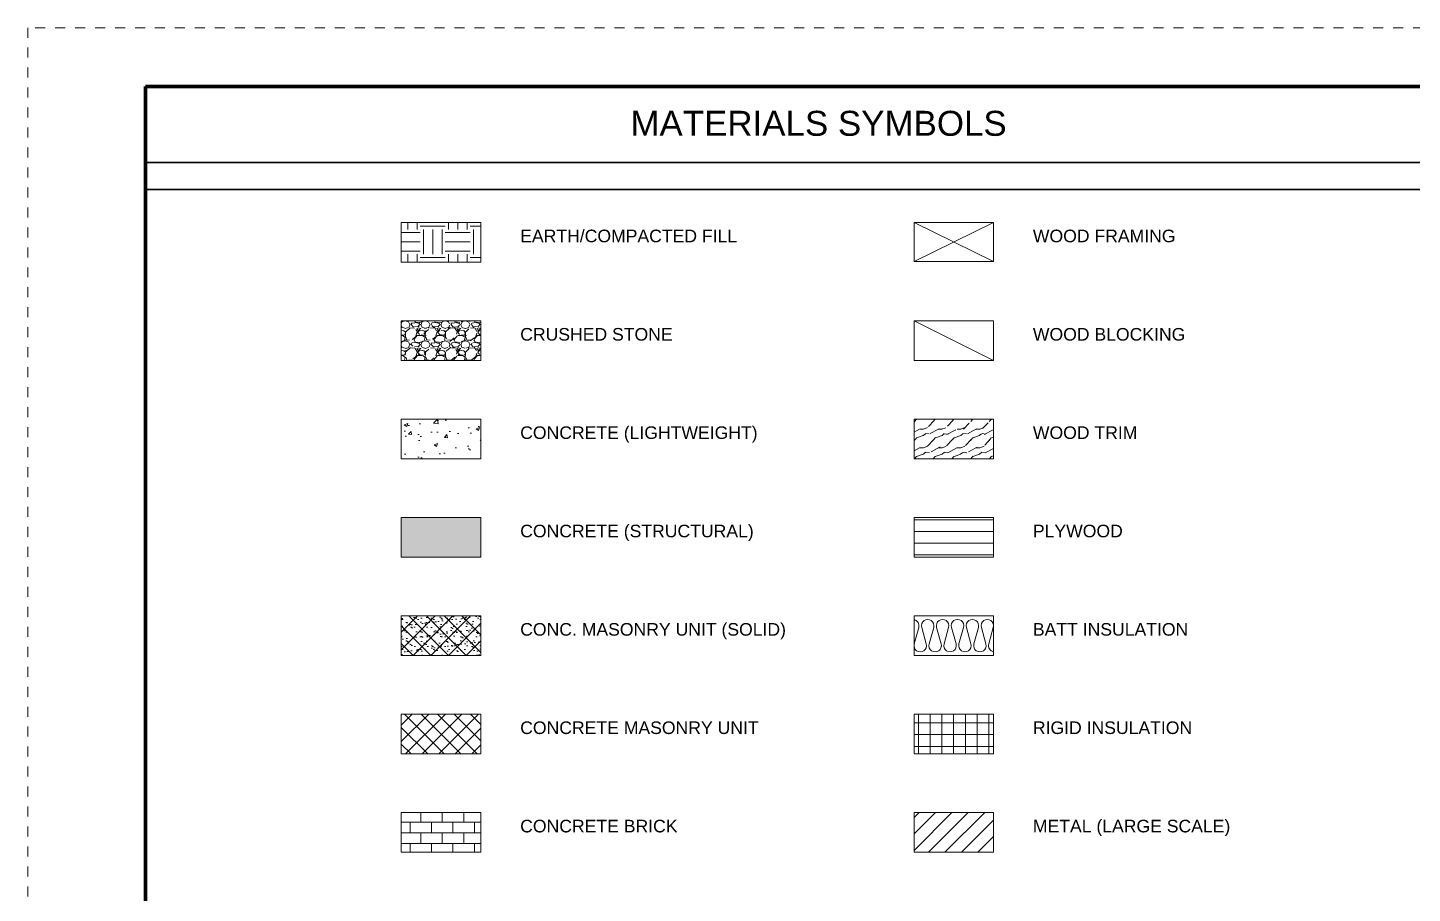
# Paper-space layout 'Symbols A0' of a CAD drawing. Header units: inches. Extents: x 0 to 46.6, y 0 to 35.5.
# Drawn here: x 0 to 13.87, y 26.84 to 35.51 of the extents above; entities that cross this region are included whole.
import ezdxf
from ezdxf.enums import TextEntityAlignment as Align

# ---------------------------------------------------------------- set-up
doc = ezdxf.new("R2010")
doc.units = ezdxf.units.IN
doc.linetypes.add('DASHDOT', pattern=[1, 0.5, -0.25, 0, -0.25])
for name, color, linetype, lineweight in [('A-ANNO-SYMB', 152, 'Continuous', 5), ('A-CONC', 253, 'Continuous', 5), ('A-CONC-LITE', 253, 'Continuous', 5), ('A-WALL-CONC', 153, 'Continuous', 5), ('C-ERTH', 253, 'Continuous', 5), ('C-STON', 253, 'Continuous', 5), ('G-ANNO-TEXT', 3, 'Continuous', 15), ('G-ANNO-TTLB', 7, 'Continuous', 50), ('G-PAPR-MEDM', 6, 'Continuous', 30), ('G-PAPR-THCK', 4, 'Continuous', 100)]:
    doc.layers.add(name, color=color, linetype=linetype, lineweight=lineweight)
doc.layers.add('G-ANNO-REFR', color=253, linetype='DASHDOT', lineweight=5, plot=False)
doc.styles.add('LLARGE', font='arial.ttf', dxfattribs={"height": 0.25})
doc.styles.add('Medium text', font='arial.ttf', dxfattribs={"height": 3.2})
doc.styles.add('NOTES', font='arial.ttf', dxfattribs={"height": 2})
doc.styles.add('SUB-TITLE', font='swisscb.ttf')
doc.styles.add('SUB-TITLE-2', font='swissc.ttf')
doc.styles.add('TITLE', font='swisscb.ttf')

# ---------------------------------------------------------------- blocks, each defined once
blk = doc.blocks.new('*U170')
at = {"layer": 'G-ANNO-REFR'}
blk.add_lwpolyline([(0, 0), (1183, 0), (1183, 901.9999999999999), (0, 901.9999999999999)], close=True, dxfattribs=at)
at = {"layer": 'G-PAPR-THCK'}
blk.add_lwpolyline([(30, 886.9999999999999), (1168, 886.9999999999999), (1168, 15), (30, 15)], close=True, dxfattribs=at)
at = {"layer": 'G-ANNO-TEXT'}
for tag, p, height, style in [('GENERAL_NOTES_001', (1092.695770804924, 879.9309505150981), 2.000000000035674, 'NOTES'), ('GENERAL_NOTES_002', (1093.000000000018, 876.562146513219), 2.000000000035674, 'NOTES'), ('GENERAL_NOTES_003', (1093.000000000018, 873.1933425113399), 2.000000000035674, 'NOTES'), ('GENERAL_NOTES_004', (1093.000000000018, 869.8245385094608), 2.000000000035674, 'NOTES'), ('GENERAL_NOTES_005', (1093.000000000018, 866.4557345075817), 2.000000000035674, 'NOTES'), ('GENERAL_NOTES_006', (1093.000000000018, 863.0869305057026), 2.000000000035674, 'NOTES'), ('GENERAL_NOTES_007', (1093.000000000018, 859.7535971723098), 2.000000000035674, 'NOTES'), ('GENERAL_NOTES_008', (1092.918144611203, 856.3847931704307), 2.000000000035674, 'NOTES'), ('GENERAL_NOTES_009', (1093.000000000018, 853.0159891685516), 2.000000000035674, 'NOTES'), ('GENERAL_NOTES_010', (1093.000000000018, 849.6471851666726), 2.000000000035674, 'NOTES'), ('GENERAL_NOTES_011', (1093.000000000018, 846.2783811647935), 2.000000000035674, 'NOTES'), ('GENERAL_NOTES_012', (1093.000000000018, 842.9095771629144), 2.000000000035674, 'NOTES'), ('GENERAL_NOTES_013', (1093.000000000018, 839.5407731610353), 2.000000000035674, 'NOTES'), ('GENERAL_NOTES_014', (1093.000000000018, 836.1719691591562), 2.000000000035674, 'NOTES'), ('GENERAL_NOTES_015', (1093.000000000018, 832.8031651572771), 2.000000000035674, 'NOTES'), ('GENERAL_NOTES_016', (1093.000000000018, 829.434361155398), 2.000000000035674, 'NOTES'), ('GENERAL_NOTES_017', (1092.882673942717, 826.065557153519), 2.000000000035674, 'NOTES'), ('GENERAL_NOTES_018', (1093.000000000018, 822.6967531516399), 2.000000000035674, 'NOTES'), ('GENERAL_NOTES_019', (1092.964529331532, 819.329313406241), 2.000000000035674, 'NOTES'), ('GENERAL_NOTES_020', (1093.000000000018, 815.9605094043619), 2.000000000035674, 'NOTES'), ('GENERAL_NOTES_021', (1092.884038199197, 812.5917054024828), 2.000000000035674, 'NOTES'), ('GENERAL_NOTES_022', (1093.000000000018, 809.2229014006037), 2.000000000035674, 'NOTES'), ('GENERAL_NOTES_023', (1092.894952251039, 805.8540973987247), 2.000000000035674, 'NOTES'), ('GENERAL_NOTES_024', (1093.000000000018, 802.4852933968456), 2.000000000035674, 'NOTES'), ('GENERAL_NOTES_025', (1092.867667121434, 799.1164893949665), 2.000000000035674, 'NOTES'), ('GENERAL_NOTES_026', (1093.000000000018, 795.7476853930874), 2.000000000035674, 'NOTES'), ('GENERAL_NOTES_027', (1093.000000000018, 792.3788813912083), 2.000000000035674, 'NOTES'), ('GENERAL_NOTES_028', (1093.000000000018, 789.0100773893292), 2.000000000035674, 'NOTES'), ('GENERAL_NOTES_029', (1093.000000000018, 785.6412733874502), 2.000000000035674, 'NOTES'), ('GENERAL_NOTES_030', (1092.886766712158, 782.2724693855711), 2.000000000035674, 'NOTES'), ('GENERAL_NOTES_031', (1093.000000000018, 778.903665383692), 2.000000000035674, 'NOTES'), ('GENERAL_NOTES_032', (1093.000000000018, 775.5348613818129), 2.000000000035674, 'NOTES'), ('GENERAL_NOTES_033', (1093.000000000018, 772.1660573799338), 2.000000000035674, 'NOTES'), ('GENERAL_NOTES_034', (1092.884038199197, 768.7972533780547), 2.000000000035674, 'NOTES'), ('GENERAL_NOTES_035', (1093.000000000018, 765.4284493761756), 2.000000000035674, 'NOTES'), ('SHEET_NOTES_001', (1092.695770804924, 745.8125140631369), 2.000000000035674, 'NOTES'), ('SHEET_NOTES_002', (1092.918144611203, 742.4437100612578), 2.000000000035674, 'NOTES'), ('SHEET_NOTES_003', (1092.882673942717, 739.0749060593787), 2.000000000035674, 'NOTES'), ('SHEET_NOTES_004', (1092.964529331532, 735.7061020574996), 2.000000000035674, 'NOTES'), ('SHEET_NOTES_005', (1092.884038199197, 732.3372980556205), 2.000000000035674, 'NOTES'), ('SHEET_NOTES_006', (1092.894952251039, 728.9684940537414), 2.000000000035674, 'NOTES'), ('SHEET_NOTES_007', (1092.867667121434, 725.5996900518624), 2.000000000035674, 'NOTES'), ('KEY_NOTES_001', (1092.695834531609, 522.9977707222787), 2.000000000035674, 'NOTES'), ('KEY_NOTES_002', (1092.918208337889, 519.6289667203996), 2.000000000035674, 'NOTES'), ('STRUCTURAL_CONSULTANT_NAME', (1092.894025974042, 168.8138144492612), 3.000000000053511, 'SUB-TITLE-2'), ('STRUCTURAL_CONSULTANT_ADDRESS1', (1092.894025974042, 164.8078724735605), 2.000000000035674, 'SUB-TITLE-2'), ('STRUCTURAL_CONSULTANT_ADDRESS2', (1092.894025974042, 161.426487192115), 2.000000000035674, 'SUB-TITLE-2'), ('STRUCTURAL_CONSULTANT_PHONE', (1092.894025974042, 158.0931538587221), 2.000000000035674, 'SUB-TITLE-2'), ('MEP_CONSULTANT_NAME', (1092.894025974042, 147.6087465135249), 3.000000000053511, 'SUB-TITLE-2'), ('MEP_CONSULTANT_ADDRESS1', (1092.894025974042, 143.5946388062497), 2.000000000035674, 'SUB-TITLE-2'), ('MEP_CONSULTANT_ADDRESS2', (1092.894025974042, 140.2132535248042), 2.000000000035674, 'SUB-TITLE-2'), ('MEP_CONSULTANT_PHONE', (1092.894025974042, 136.8799201914113), 2.000000000035674, 'SUB-TITLE-2'), ('CLIENTNAME', (1092.894025974042, 124.4626688322479), 3.000000000053511, 'SUB-TITLE-2'), ('CLIENTADDRESS1', (1092.894025974042, 120.3907007188653), 2.000000000035674, 'SUB-TITLE-2'), ('CLIENTADDRESS2', (1092.894025974042, 117.0093154374197), 2.000000000035674, 'SUB-TITLE-2'), ('CLIENTPHONE', (1092.894025974042, 113.675982104027), 2.000000000035674, 'SUB-TITLE-2'), ('DRAWING_NO', (1111.000000000339, 71.41737193212178), 4.000000000071347, 'SUB-TITLE-2')]:
    blk.add_attdef(tag, p, '', height=height, dxfattribs=dict(at, style=style))
at = {"layer": 'G-ANNO-TEXT', "style": 'SUB-TITLE-2'}
for tag, p in [('REV_NO14', (1095.159717311968, 252.8132000042284)), ('REV_DATE14', (1103.972567025379, 252.8132000042284)), ('DRAWN_BY14', (1115.397994192389, 252.8132000042284)), ('CHECKED_BY14', (1128.15635570031, 252.8132000042284)), ('REV_NO13', (1095.159717311968, 248.813200004157)), ('REV_DATE13', (1103.972567025379, 248.813200004157)), ('DRAWN_BY13', (1115.397994192389, 248.813200004157)), ('CHECKED_BY13', (1128.15635570031, 248.813200004157)), ('REV_NO12', (1095.159717311968, 244.8132000040856)), ('REV_DATE12', (1103.972567025379, 244.8132000040856)), ('DRAWN_BY12', (1115.397994192389, 244.8132000040856)), ('CHECKED_BY12', (1128.15635570031, 244.8132000040856)), ('REV_NO11', (1095.159717311968, 240.8132000040143)), ('REV_DATE11', (1103.972567025379, 240.8132000040143)), ('DRAWN_BY11', (1115.397994192389, 240.8132000040143)), ('CHECKED_BY11', (1128.15635570031, 240.8132000040143)), ('REV_NO10', (1095.159717311968, 236.813200003943)), ('REV_DATE10', (1103.972567025379, 236.813200003943)), ('DRAWN_BY10', (1115.397994192389, 236.813200003943)), ('CHECKED_BY10', (1128.15635570031, 236.813200003943)), ('REV_NO9', (1095.159717311968, 232.8132000038716)), ('REV_DATE9', (1103.972567025379, 232.8132000038716)), ('DRAWN_BY9', (1115.397994192389, 232.8132000038716)), ('CHECKED_BY9', (1128.15635570031, 232.8132000038716)), ('REV_NO8', (1095.159717311968, 228.8132000038003)), ('REV_DATE8', (1103.972567025379, 228.8132000038003)), ('DRAWN_BY8', (1115.397994192389, 228.8132000038003)), ('CHECKED_BY8', (1128.15635570031, 228.8132000038003)), ('REV_NO7', (1095.159717311968, 224.8132000037291)), ('REV_DATE7', (1103.972567025379, 224.8132000037291)), ('DRAWN_BY7', (1115.397994192389, 224.8132000037291)), ('CHECKED_BY7', (1128.15635570031, 224.8132000037291)), ('REV_NO6', (1095.159717311968, 220.8132000036576)), ('REV_DATE6', (1103.972567025379, 220.8132000036576)), ('DRAWN_BY6', (1115.397994192389, 220.8132000036576)), ('CHECKED_BY6', (1128.15635570031, 220.8132000036576)), ('REV_NO5', (1095.159717311968, 216.8132000035862)), ('REV_DATE5', (1103.972567025379, 216.8132000035862)), ('DRAWN_BY5', (1115.397994192389, 216.8132000035862)), ('CHECKED_BY5', (1128.15635570031, 216.8132000035862)), ('REV_NO4', (1095.159717311968, 212.8132000035149)), ('REV_DATE4', (1103.972567025379, 212.8132000035149)), ('DRAWN_BY4', (1115.397994192389, 212.8132000035149)), ('CHECKED_BY4', (1128.15635570031, 212.8132000035149)), ('REV_NO3', (1095.159717311968, 208.8132000034435)), ('REV_DATE3', (1103.972567025379, 208.8132000034435)), ('DRAWN_BY3', (1115.397994192389, 208.8132000034435)), ('CHECKED_BY3', (1128.15635570031, 208.8132000034435)), ('REV_NO2', (1095.159717311968, 204.8132000033722)), ('REV_DATE2', (1103.972567025379, 204.8132000033722)), ('DRAWN_BY2', (1115.397994192389, 204.8132000033722)), ('CHECKED_BY2', (1128.15635570031, 204.8132000033722)), ('REV_NO1', (1095.159650086234, 200.8132000033008)), ('REV_DATE1', (1103.972499799644, 200.8132000033008)), ('DRAWN_BY1', (1115.397926966654, 200.8132000033008)), ('CHECKED_BY1', (1128.156288474576, 200.8132000033008)), ('REV_NO0', (1095.159717311968, 196.8132000032295)), ('REV_DATE0', (1103.972567025379, 196.8132000032295)), ('DRAWN_BY0', (1115.397994192389, 196.8132000032295)), ('CHECKED_BY0', (1128.15635570031, 196.8132000032295))]:
    blk.add_attdef(tag, text='', height=1.600000000028539, dxfattribs=at).set_placement(p, align=Align.MIDDLE)
for tag, p in [('REV_DESCRIPTION14', (1136.142489668405, 252.8132000042284)), ('REV_DESCRIPTION13', (1136.142489668405, 248.813200004157)), ('REV_DESCRIPTION12', (1136.142489668405, 244.8132000040856)), ('REV_DESCRIPTION11', (1136.142489668405, 240.8132000040143)), ('REV_DESCRIPTION10', (1136.142489668405, 236.813200003943)), ('REV_DESCRIPTION9', (1136.142489668405, 232.8132000038716)), ('REV_DESCRIPTION8', (1136.142489668405, 228.8132000038003)), ('REV_DESCRIPTION7', (1136.142489668405, 224.8132000037291)), ('REV_DESCRIPTION6', (1136.142489668405, 220.8132000036576)), ('REV_DESCRIPTION5', (1136.142489668405, 216.8132000035862)), ('REV_DESCRIPTION4', (1136.142489668405, 212.8132000035149)), ('REV_DESCRIPTION3', (1136.142489668405, 208.8132000034435)), ('REV_DESCRIPTION2', (1136.142489668405, 204.8132000033722)), ('REV_DESCRIPTION1', (1136.142422442671, 200.8132000033008)), ('REV_DESCRIPTION0', (1136.142489668405, 196.8132000032295))]:
    blk.add_attdef(tag, text='', height=1.600000000028539, dxfattribs=at).set_placement(p, align=Align.MIDDLE_LEFT)
for tag, p in [('PROJECT_NAME1', (1111.000000000339, 110.7348000771392)), ('PROJECT_NAME2', (1111.000000000339, 106.7348000770678)), ('PROJECT_CODE', (1111.000000000339, 101.9999996794271)), ('RELEASE', (1111.000000000339, 97.5690148981148)), ('STAGE', (1111.000000000339, 93.06266625171546)), ('DRAWING_TITLE', (1111.000000000339, 88.56184685619921))]:
    blk.add_attdef(tag, text='', height=2.400000000042808, dxfattribs=at).set_placement(p, align=Align.TOP_LEFT)
at = {"layer": 'G-ANNO-TEXT'}
for tag, height, style, p in [('CURRENT_REV', 4.000000000071347, 'TITLE', (1158.999999999839, 71.41737193212172)), ('DRAWN_BY', 2.400000000042808, 'SUB-TITLE-2', (1101.000000000161, 62.50122240287026)), ('CHECKED_BY', 2.400000000042808, 'SUB-TITLE-2', (1120.0000000005, 62.50122240287023)), ('SCALE', 2.400000000042808, 'SUB-TITLE-2', (1140.000000000856, 62.50122240287023)), ('ISSUE_DATE', 2.400000000042808, 'SUB-TITLE-2', (1159.000000000517, 62.50122240287023))]:
    blk.add_attdef(tag, text='', height=height, dxfattribs=dict(at, style=style)).set_placement(p, align=Align.CENTER)
at = {"layer": 'G-ANNO-TEXT', "style": 'SUB-TITLE'}
blk.add_attdef('FILE_NAME', text='', height=1.600000000028539, rotation=90, dxfattribs=at).set_placement((1168.999541774866, 25.92780302265129), align=Align.TOP_LEFT)
blk = doc.blocks.new('*U185')
for p, q in [((0, 0), (0.79642369996143, 0.3917863171541001)), ((0.79642369996143, 0), (0, 0.3917863171541001))]:
    blk.add_line(p, q)
blk.add_lwpolyline([(0, 0), (0.79642369996143, 0), (0.79642369996143, 0.3917863171541001), (0, 0.3917863171541001)], close=True)
blk = doc.blocks.new('*U187')
blk.add_line((0.79642369996143, 0), (0, 0.3982118499807257))
blk.add_lwpolyline([(0, 0), (0.79642369996143, 0), (0.79642369996143, 0.3982118499807257), (0, 0.3982118499807257)], close=True)

psp = doc.layouts.new('Symbols A0')

# ---------------------------------------------------------------- hatches: boundary and pattern name
at = {"layer": 'A-ANNO-SYMB'}
h = psp.add_hatch(dxfattribs=at)
h.set_pattern_fill('WOOD_2', color=256, scale=0.1873938117556319, angle=90, pattern_type=2)
h.set_pattern_definition([(198.4349, (3.533244154625157, 12.4998084398369), (-0.3747877049512955, -0.1873935125294485), [0.07111089192834492, -0.5214802489288197]), (229.3987, (3.465782382393137, 12.47732118242623), (-0.9369691377153839, -1.124362686542254), [0.03455373234343259, -1.693131947859138]), (226.8476, (3.443295124982455, 12.63847986053607), (-2.623513895630833, -2.810906714878818), [0.08219729722561965, -4.027669812781108]), (199.9831, (3.387076981455761, 12.57851384077426), (-1.499150617502923, -0.5621813329493485), [0.04386776696912273, -2.149520581487015]), (180, (3.533244154625157, 12.56352233583381), (-0.1873938117556319, -0.1873938117556318), [0.03747876235112638, -0.1499150494045055]), (208.4429, (3.495765392274029, 12.56352233583381), (2.43612025853636, 1.311755527738195), [0.1022971574745287, -5.012558467526166]), (174.2894, (3.405816362631331, 12.51479994477735), (1.686544197767378, -0.1873940581159595), [0.0376657813752585, -1.845618789936184]), (219.8056, (3.368337600280203, 12.51854782101246), (0.9369686954780443, 0.7495757028739274), [0.02927185036528846, -1.434320667899135])])
h.paths.add_polyline_path([(9.671862162922244, 31.19399320142882), (9.671862162922244, 31.59220505140955), (8.87543846296081, 31.59220505140955), (8.87543846296081, 31.19399320142882)])
h = psp.add_hatch(color=253, dxfattribs=at)
h.dxf.hatch_style = 1
h.paths.add_polyline_path([(4.537864844664498, 30.2089932014288), (4.537864844664498, 30.60720505140956), (3.741441144703063, 30.60720505140956), (3.741441144703063, 30.2089932014288)])
h = psp.add_hatch(dxfattribs=at)
h.set_pattern_fill('ANSI31', color=256, scale=0.9369690587781596, angle=135)
h.set_pattern_definition([(180, (3.533244154625157, 12.31228610554833), (-2.377701994095713e-17, -0.1171211323472699), [])])
h.paths.add_polyline_path([(9.671862162922244, 30.20899320142881), (9.671862162922244, 30.60720505140956), (8.87543846296081, 30.60720505140956), (8.87543846296081, 30.20899320142881)])
h = psp.add_hatch(dxfattribs=at)
h.set_pattern_fill('ANSI37', color=256, scale=0.9369690587781596, angle=135)
h.set_pattern_definition([(180, (3.533244154625157, 12.03468621908411), (-2.377701994095713e-17, -0.1171211323472699), []), (270, (3.533244154625157, 12.03468621908411), (0.11712113234727, -2.377701994095712e-17), [])])
h.paths.add_polyline_path([(9.671862162922244, 28.23899320142881), (9.671862162922244, 28.63720505140956), (8.87543846296081, 28.63720505140956), (8.87543846296081, 28.23899320142881)])
h = psp.add_hatch(dxfattribs=at)
h.set_pattern_fill('STONE_HOLLAND_PARQUET_2', color=256, scale=0.02677054453651885, pattern_type=2)
h.set_pattern_definition([(0, (2.652628702795727, 14.27634055484062), (0, 0.1070821781460754), []), (90, (2.652628702795727, 14.27634055484062), (-0.1070821781460754, 0.1070821781460754), [0.1070821781460754, -0.1070821781460754])])
h.paths.add_polyline_path([(3.741441144703066, 27.65220505140955), (3.741441144703066, 27.2539932014288), (4.5378648446645, 27.2539932014288), (4.5378648446645, 27.65220505140955)])
h = psp.add_hatch(dxfattribs=at)
h.set_pattern_fill('ANSI31', color=256, scale=0.929888427606451)
h.set_pattern_definition([(44.99999999999997, (3.241320024088552, 11.77611101342979), (-0.08219130161342718, 0.08219130161342718), [])])
h.paths.add_polyline_path([(9.671862162922244, 27.25399320142882), (9.671862162922244, 27.65220505140956), (8.87543846296081, 27.65220505140956), (8.87543846296081, 27.25399320142882)])
at = {"layer": 'A-CONC'}
h = psp.add_hatch(dxfattribs=at)
h.set_pattern_fill('AR-SAND', color=256, scale=0.00197)
h.set_pattern_definition([(37.50000000000001, (2.180048123238365, 10.91394230611946), (-0.00315206165308857, 0.09641440775388044), [0, -0.07605776, 0, -0.0850646, 0, -0.08131175]), (7.499999999999999, (2.180048123238365, 10.91394230611946), (0.08855608677818652, 0.1412145448119658), [0, -0.04103116, 0, -0.06855206, 0, -0.02626995]), (327.5, (2.118501383238365, 10.91394230611946), (0.1558254969375672, 0.0002831253816735151), [0, -0.025019, 0, -0.09006839999999999, 0, -0.1175893]), (317.5, (2.118501383238365, 10.91394230611946), (0.1504206211370425, 0.04391707668167161), [0, -0.0125095, 0, -0.05904483999999999, 0, -0.0675513])])
h.paths.add_polyline_path([(3.741441144703063, 29.62220505140955), (3.741441144703063, 29.22399320142882), (4.537864844664498, 29.22399320142882), (4.537864844664498, 29.62220505140955)])
at = {"layer": 'A-CONC-LITE'}
h = psp.add_hatch(dxfattribs=at)
h.set_pattern_fill('AR-CONC', color=256, scale=0.00197)
h.set_pattern_definition([(49.99999999999999, (2.180048123238365, 11.58556085799875), (0.3589037979221278, -0.03139999851163908), [0.0375285, -0.4128135]), (355, (2.180048123238365, 11.58556085799875), (-0.0694295402071896, 0.3763819851208993), [0.0300228, -0.3302519508149]), (100.4514447, (2.209956677028365, 11.58294419860375), (0.2894742567679959, 0.3449819712670243), [0.03189431733599999, -0.3508377818619998]), (46.18420000000002, (2.180048123238365, 11.68563685799875), (0.5340257105574959, -0.08282338602747248), [0.0562927499999999, -0.6192202499999993]), (96.63555760999989, (2.224550226238365, 11.67873496299875), (0.4676861440814609, 0.4874294654575114), [0.0478414955858, -0.5262571480752]), (351.1841511700001, (2.180048123238365, 11.68563685799875), (0.4676861441080047, 0.4874294654334994), [0.0450341351279, -0.4953756718823999]), (21, (2.230086123238365, 11.66061785799875), (0.298680350800191, -0.2014624404285626), [0.0375285, -0.4128135]), (326.0000000000001, (2.230086123238365, 11.66061785799875), (0.1217499958448647, 0.3628502932609689), [0.0300228, -0.3302508]), (71.45144499999999, (2.254976152460364, 11.64382932119575), (0.4204303459790708, 0.1613878547052333), [0.031894317336, -0.350837177072]), (37.50000000000001, (2.180048123238365, 11.58556085799875), (0.006084548403665879, 0.1665734265801116), [0, -0.32624776, 0, -0.3352546, 0, -0.33150175]), (7.499999999999999, (2.180048123238365, 11.58556085799875), (0.1316347351453023, 0.1973557323916954), [0, -0.19114516, 0, -0.31874206, 0, -0.12634595]), (327.5, (2.068463383238365, 11.58556085799875), (0.2671134724787367, -0.01128562566556668), [0, -0.125095, 0, -0.3902964, 0, -0.5178933]), (317.5, (2.018425383238365, 11.58556085799875), (0.2918144873304556, 0.05009018733566607), [0, -0.1626235, 0, -0.25919684, 0, -0.3677793])])
h.paths.add_polyline_path([(4.537864844664498, 31.19399320142882), (4.537864844664498, 31.59220505140955), (3.741441144703063, 31.59220505140955), (3.741441144703063, 31.19399320142882)])
at = {"layer": 'A-WALL-CONC'}
h = psp.add_hatch(dxfattribs=at)
h.set_pattern_fill('ANSI37', color=256, scale=0.0394)
h.set_pattern_definition([(45, (2.180048123238365, 10.91394230611946), (-0.08845552279253115, 0.08845552279253116), []), (135, (2.180048123238365, 10.91394230611946), (-0.08845552279253116, -0.08845552279253115), [])])
h.paths.add_polyline_path([(3.741441144703063, 29.62220505140955), (3.741441144703063, 29.22399320142882), (4.537864844664498, 29.22399320142882), (4.537864844664498, 29.62220505140955)])
h = psp.add_hatch(dxfattribs=at)
h.set_pattern_fill('ANSI37', color=256, scale=0.9369690587781596)
h.set_pattern_definition([(44.99999999999997, (2.652628702795724, 12.03468621908411), (-0.08281714690300167, 0.08281714690300165), []), (135, (2.652628702795724, 12.03468621908411), (-0.08281714690300168, -0.08281714690300163), [])])
h.paths.add_polyline_path([(4.537864844664498, 28.63720505140956), (4.537864844664498, 28.23899320142881), (3.741441144703063, 28.23899320142881), (3.741441144703063, 28.63720505140956)])
at = {"layer": 'C-ERTH'}
h = psp.add_hatch(dxfattribs=at)
h.set_pattern_fill('EARTH', color=256, scale=0.0394)
h.set_pattern_definition([(0, (2.18004812323836, 12.25717940987805), (0.25019, 0.25019), [0.25019, -0.25019]), (0, (2.18004812323836, 12.35100065987805), (0.25019, 0.25019), [0.25019, -0.25019]), (0, (2.18004812323836, 12.44482190987805), (0.25019, 0.25019), [0.25019, -0.25019]), (90, (2.21132187323836, 12.47609565987805), (-0.25019, 0.25019), [0.25019, -0.25019]), (90, (2.30514312323836, 12.47609565987805), (-0.25019, 0.25019), [0.25019, -0.25019]), (90, (2.39896437323836, 12.47609565987805), (-0.25019, 0.25019), [0.25019, -0.25019])])
h.paths.add_polyline_path([(4.537864844664494, 33.1639932014288), (4.537864844664494, 33.56220505140956), (3.741441144703058, 33.56220505140956), (3.741441144703058, 33.1639932014288)])
at = {"layer": 'C-STON'}
h = psp.add_hatch(dxfattribs=at)
h.set_pattern_fill('GRAVEL', color=256, scale=0.00788)
h.set_pattern_definition([(228.0127875, (2.324157563238365, 12.12152213393839), (-1.60121600012575, -1.801367999888245), [0.026927649472, -2.665842110797722]), (184.969741, (2.306143883238365, 12.10150693393839), (2.401823999049712, 0.2001520114021964), [0.04620869193599989, -4.574659052809684]), (132.5104471, (2.260108923238365, 12.09750389393839), (2.001520000845326, -2.201671999231381), [0.032582343776, -3.225656156175079]), (267.273689, (2.182049643238365, 12.04746589393839), (0.2001520004191943, 4.00303999997897), [0.04207955617599991, -4.165875269148149]), (292.83365418, (2.180048123238365, 12.00543397393839), (-1.000760000083796, 2.40182399996497), [0.04126233555999991, -4.084976850333101]), (357.2736889999999, (2.196060283238365, 11.96740509393839), (-4.00303999997897, 0.2001520004191946), [0.04207955617599991, -4.165875269148149]), (37.69424047, (2.238092203238365, 11.96540357393839), (-2.601975999884628, -2.001520000149752), [0.05564806040799999, -5.509153486762663]), (72.25532837, (2.282125643238365, 11.99942941393839), (1.401064000376608, 4.403343999880134), [0.05253749817599999, -5.201214220230114]), (121.42956562, (2.298137803238365, 12.04946741393839), (-1.60121600022719, 2.60197599986021), [0.0422220644, -4.179989001058506]), (175.2363583, (2.276121083238365, 12.08549477393839), (2.201671999968442, -0.2001520003458734), [0.0482030064639999, -2.361946231659997]), (222.3974378, (2.228084603238365, 12.08949781393839), (-2.401823999923143, -2.201672000083843), [0.06233694009600001, -6.171361673959548]), (138.81407483, (2.380200123238365, 12.04546437393839), (-1.40106399991596, 1.200912000097647), [0.021276357752, -2.106368586958307]), (171.4692344, (2.364187963238365, 12.05947501393839), (2.601976000070105, -0.4003039995459026), [0.040478140024, -4.007345552966752]), (225, (2.324157563238365, 12.06547957393839), (-2.799538378894795e-17, -0.2001520000000188), [0.028305695992, -0.2547519769441264]), (203.19859051, (2.310146923238365, 12.08949781393839), (1.000760000027272, 0.4003039999298155), [0.01524317601599997, -1.509069042668844]), (291.80140949, (2.296136283238365, 12.08349325393839), (-0.2001520000418819, 0.6004559999860423), [0.021556970856, -1.056294535612]), (30.96375652999999, (2.304142363238365, 12.06347805393839), (0.600456000014687, 0.4003039999780246), [0.03501238920799995, -1.132064294449306]), (161.56505118, (2.334165163238365, 12.08149173393839), (0.4003040000104475, -0.2001519999790198), [0.025317426632, -0.6076187716060464]), (16.389540334, (2.180048123238365, 12.08349325393839), (2.001520000000012, 0.6004560000000192), [0.0354669344, -3.511235541796073]), (70.34617594, (2.214073963238365, 12.09350085393839), (-0.80060800007323, -2.201671999974028), [0.029754796472, -2.94571859544216]), (293.19859051, (2.334165163238365, 12.12152213393839), (-0.4003039999301251, 1.000760000027997), [0.03048615187999995, -1.493826066804844]), (343.6104596700001, (2.346174283238365, 12.09350085393839), (-2.001520000041944, 0.6004559998599612), [0.03546693439999996, -3.511235541796146]), (339.44395478, (2.180048123238365, 11.95939901393839), (-1.000759999999989, 0.4003040000000166), [0.03420197375999994, -1.67589746387275]), (294.7751406, (2.212072443238365, 11.94738989393839), (-1.000760001191214, 2.201671999458428), [0.028657363056, -2.837083158400736]), (66.80140949, (2.336166683238365, 11.92137013393839), (0.4003039999371411, 1.000760000025161), [0.03048615188, -1.493826066804847]), (17.35402464, (2.348175803238365, 11.94939141393839), (-2.60197599994823, -0.800608000168038), [0.033551679912, -3.32160722723976]), (69.44395478, (2.238092203238365, 11.92137013393839), (-0.4003040000069707, -1.000759999997213), [0.01710098688, -1.692998450752753]), (101.309932474, (2.324157563238365, 11.92137013393839), (-0.2001520000000315, 0.8006080000000291), [0.01020575048, -1.010373203204649]), (165.963756532, (2.322156043238365, 11.93137773393839), (0.6004559999999616, -0.2001519999999893), [0.04126233556, -0.7839855016186371]), (186.00900596, (2.282125643238365, 11.94138533393839), (2.001519999989391, 0.200152000104753), [0.03823903959999995, -3.78565955123095]), (303.69006753, (2.304142363238365, 12.04546437393839), (-0.2001520000278139, 0.4003039999861077), [0.028866321744, -0.692791977142784]), (353.15722659, (2.320154523238365, 12.02144613393839), (3.402584000020936, -0.4003039998218642), [0.050397072688, -4.989301514324442]), (60.9453959, (2.370192523238365, 12.01544157393839), (-0.8006080000220394, -1.401063999987412), [0.020606849312, -2.040084114667068]), (90, (2.380200123238365, 12.03345525393839), (-0.200152, 0.200152), [0.01200912, -0.18814288]), (120.25643716, (2.278122603238365, 11.94738989393839), (0.8006079999020645, -1.401064000055932), [0.027805916448, -2.75279453292816]), (48.01278749999999, (2.264111963238365, 11.97140813393839), (1.601216000132017, 1.801367999882604), [0.05385529894400001, -2.638914461325721]), (0, (2.300139323238365, 12.01143853393839), (0.200152, 0.200152), [0.05203952000000001, -0.14811248]), (325.3048465, (2.352178843238365, 12.01143853393839), (2.001520000758177, -1.401063998916861), [0.031646833328, -3.133034157862232]), (254.0546040999999, (2.378198603238365, 11.99342485393839), (-0.2001519999860175, -0.8006080000035259), [0.029142531504, -1.427986023055233]), (207.64597536, (2.370192523238365, 11.96540357393839), (-3.80288800013974, -2.001519999734503), [0.0474490338799999, -4.697462196527508]), (175.42607874, (2.328160603238365, 11.94338685393839), (-2.601975999999908, 0.2001519999999589), [0.05019792144799999, -4.969588700751712])])
h.paths.add_polyline_path([(4.537864844664498, 32.17899320142882), (4.537864844664498, 32.57720505140955), (3.741441144703063, 32.57720505140955), (3.741441144703063, 32.17899320142882)])

# ---------------------------------------------------------------- linework, layer by layer
at = {"layer": 'A-ANNO-SYMB', "linetype": 'Continuous'}
for p, q in [((4.537864844664498, 32.57720505140955), (3.741441144703063, 32.57720505140955)), ((3.741441144703063, 32.57720505140955), (3.741441144703063, 32.17899320142882)), ((4.537864844664498, 32.17899320142882), (4.537864844664498, 32.57720505140955)), ((3.741441144703063, 32.17899320142882), (4.537864844664498, 32.17899320142882)), ((9.671862162922244, 29.62220505140955), (8.875438462960814, 29.62220505140955)), ((8.875438462960814, 29.62220505140955), (8.875438462960814, 29.22399320142882)), ((9.671862162922244, 29.22399320142882), (9.671862162922244, 29.62220505140955)), ((8.875438462960814, 29.22399320142882), (9.671862162922244, 29.22399320142882))]:
    psp.add_line(p, q, dxfattribs=at)
at = {"layer": 'A-ANNO-SYMB'}
psp.add_line((8.875438462960814, 32.57720505140955), (9.671862162922244, 32.17899320142882), dxfattribs=at)
at = {"layer": 'A-ANNO-SYMB', "linetype": 'Continuous'}
for points in [[(4.537864844664494, 33.1639932014288), (4.537864844664494, 33.56220505140956), (3.741441144703058, 33.56220505140956), (3.741441144703058, 33.1639932014288)], [(9.671862162922244, 32.17899320142882), (9.671862162922244, 32.57720505140955), (8.875438462960814, 32.57720505140955), (8.875438462960814, 32.17899320142882)], [(4.537864844664498, 31.19399320142882), (4.537864844664498, 31.59220505140955), (3.741441144703063, 31.59220505140955), (3.741441144703063, 31.19399320142882)], [(9.671862162922244, 31.19399320142882), (9.671862162922244, 31.59220505140955), (8.87543846296081, 31.59220505140955), (8.87543846296081, 31.19399320142882)], [(4.537864844664498, 30.20899320142881), (4.537864844664498, 30.60720505140956), (3.741441144703063, 30.60720505140956), (3.741441144703063, 30.20899320142881)], [(9.671862162922244, 30.20899320142881), (9.671862162922244, 30.60720505140956), (8.87543846296081, 30.60720505140956), (8.87543846296081, 30.20899320142881)], [(4.537864844664498, 29.62220505140955), (4.537864844664498, 29.22399320142882), (3.741441144703063, 29.22399320142882), (3.741441144703063, 29.62220505140955)], [(4.537864844664498, 28.63720505140956), (4.537864844664498, 28.23899320142881), (3.741441144703063, 28.23899320142881), (3.741441144703063, 28.63720505140956)], [(9.671862162922244, 28.23899320142881), (9.671862162922244, 28.63720505140956), (8.87543846296081, 28.63720505140956), (8.87543846296081, 28.23899320142881)], [(4.5378648446645, 27.25399320142881), (4.5378648446645, 27.65220505140956), (3.741441144703066, 27.65220505140956), (3.741441144703066, 27.25399320142881)], [(9.671862162922244, 27.25399320142882), (9.671862162922244, 27.65220505140956), (8.87543846296081, 27.65220505140956), (8.87543846296081, 27.25399320142882)]]:
    psp.add_lwpolyline(points, close=True, dxfattribs=at)
at = {"layer": 'A-ANNO-SYMB'}
psp.add_lwpolyline([(8.875438462960773, 29.58361557903784, -0.4333838659870005), (8.923020709840085, 29.50627410063714), (8.87763269732503, 29.33992415220121, 1.309401076758686), (8.997685431711432, 29.33992415220121), (8.952297419197421, 29.50627410063342, -1.309401076758539), (9.072350153583866, 29.50627410063342), (9.026962141068829, 29.3399241521975, 1.309401076758558), (9.147014875455271, 29.3399241521975), (9.101626862940218, 29.50627410063342, -1.309401076758687), (9.221679597326675, 29.50627410063341), (9.176291584811567, 29.3399241521975, 1.309401076716613), (9.296344319199058, 29.33992415219379), (9.25095630668396, 29.50627410062972, -1.309401076758687), (9.37100904107042, 29.5062741006297), (9.325621028555352, 29.33992415219379, 1.309401076758582), (9.445673762941807, 29.33992415219379), (9.400285750426756, 29.50627410062972, -1.309401076758559), (9.5203384848132, 29.50627410062972), (9.47495047229811, 29.33992415219379, 1.309401076716589), (9.59500320668555, 29.33992415219009), (9.549615194170501, 29.506274100626, -1.309401076758473), (9.669667928556951, 29.506274100626), (9.624279916041905, 29.33992415219009, 0.4333838659919551), (9.671862162922205, 29.26258267378914, 0.4333838659919551)], format="xyb", dxfattribs=at)
at = {"layer": 'G-PAPR-MEDM'}
for p, q in [((11.65476646763018, 34.1603363935545), (1.182, 34.1603363935545)), ((17.914126731633, 34.1603363935545), (9.882963370677352, 34.1603363935545)), ((1.182, 33.89263095090635), (27.2648, 33.89263095090635))]:
    psp.add_line(p, q, dxfattribs=at)

# ---------------------------------------------------------------- block references
at = {"layer": 'A-ANNO-SYMB'}
for name, p in [('*U185', (8.875438462960814, 33.17041873425546)), ('*U187', (8.875438462960814, 32.17899320142882))]:
    psp.add_blockref(name, p, dxfattribs=at)
at = {"layer": 'G-ANNO-TTLB', "xscale": 0.03937007874015748, "yscale": 0.03937007874015748, "zscale": 0.03937007874015748}
psp.add_blockref('*U170', (0, 0), dxfattribs=at)

# ---------------------------------------------------------------- texts
at = {"layer": 'G-ANNO-TEXT', "style": 'LLARGE'}
psp.add_text('MATERIALS SYMBOLS', height=0.25019, dxfattribs=at).set_placement((7.919400020377763, 34.55406819677724), align=Align.MIDDLE_CENTER)
at = {"layer": 'G-ANNO-TEXT', "style": 'Medium text'}
for s, p in [('EARTH/COMPACTED FILL', (4.931864844664498, 33.36309912641919)), ('WOOD FRAMING', (10.06586216292224, 33.36309912641919)), ('CRUSHED STONE', (4.931864844664498, 32.37809912641919)), ('WOOD BLOCKING', (10.06586216292224, 32.37809912641919)), ('CONCRETE (LIGHTWEIGHT)', (4.931864844664498, 31.39309912641918)), ('WOOD TRIM', (10.06586216292224, 31.39309912641918)), ('CONCRETE (STRUCTURAL)', (4.931864844664498, 30.40809912641918)), ('PLYWOOD', (10.06586216292224, 30.40809912641918)), ('CONC. MASONRY UNIT (SOLID)', (4.931864844664498, 29.42309912641919)), ('BATT INSULATION', (10.06586216292224, 29.42309912641919)), ('CONCRETE MASONRY UNIT', (4.931864844664498, 28.43809912641919)), ('RIGID INSULATION', (10.06586216292224, 28.43809912641919)), ('CONCRETE BRICK', (4.931864844664498, 27.45309912641919)), ('METAL (LARGE SCALE)', (10.06586216292224, 27.45309912641919))]:
    psp.add_text(s, height=0.12608, dxfattribs=at).set_placement(p)

doc.saveas('drawing.dxf')
